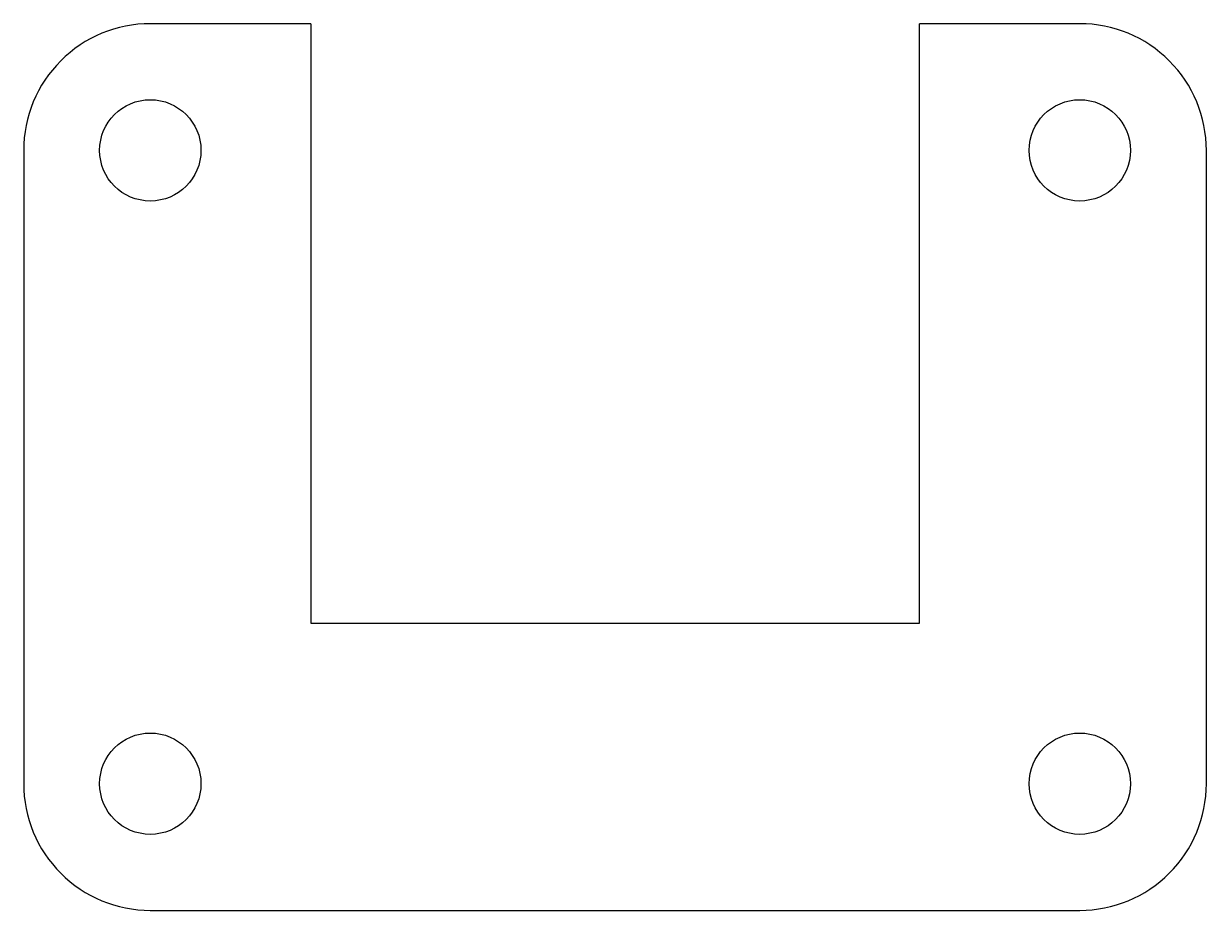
# Model space of a CAD drawing. Extents: x 26 to 166, y 19 to 124.
import ezdxf

# ---------------------------------------------------------------- set-up
doc = ezdxf.new("R2010")
doc.units = 0
doc.layers.get('0').update_dxf_attribs({"linetype": 'CONTINUOUS'})

msp = doc.modelspace()

# ---------------------------------------------------------------- linework, layer by layer
at = {"color": 0}
msp.add_lwpolyline([(60.01, 124.35), (41.01, 124.35, 0.414214), (26.01, 109.35), (26.01, 34.35, 0.414214), (41.01, 19.35), (151.12, 19.35, 0.414214), (166.12, 34.35), (166.12, 109.35, 0.414214), (151.12, 124.35), (132.12, 124.35)], format="xyb", dxfattribs=at)
msp.add_lwpolyline([(60.01, 124.35), (60.01, 53.35), (132.12, 53.35), (132.12, 124.35)], dxfattribs=at)
for centre in [(41.01, 109.35), (151.12, 109.35), (41.01, 34.35), (151.12, 34.35)]:
    msp.add_circle(centre, 6, dxfattribs=at)

doc.saveas('drawing.dxf')
